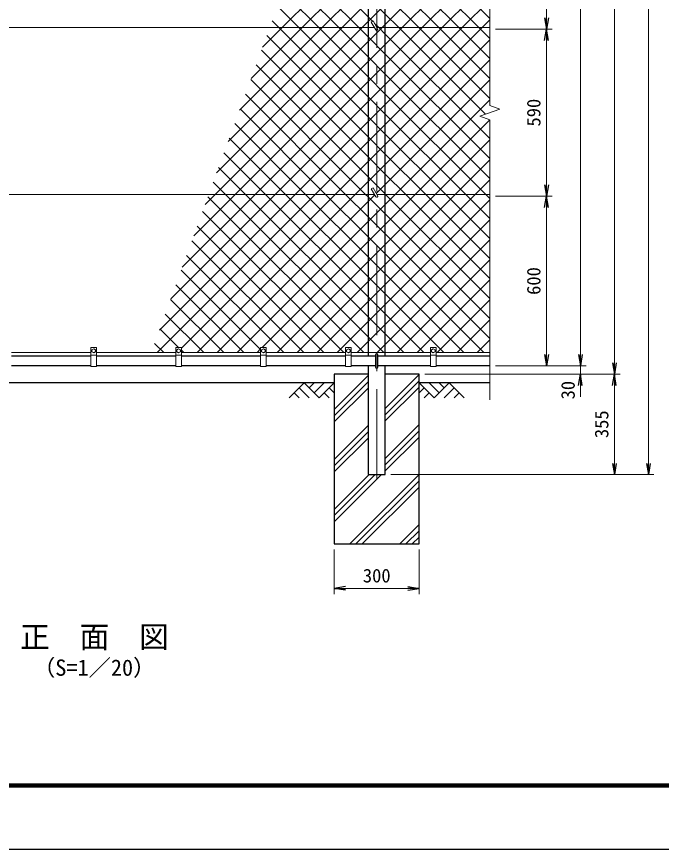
# Model space of a CAD drawing. Units: millimetres, scale not verified. Extents: x -4200 to 4200, y -2970 to 2970.
# Drawn here: x -2657 to -379, y -2970 to -25 of the extents above; entities that cross this region are included whole.
import ezdxf
from ezdxf.enums import TextEntityAlignment as Align

# ---------------------------------------------------------------- set-up
doc = ezdxf.new("R2010")
doc.units = ezdxf.units.MM
doc.header["$LTSCALE"] = 10
doc.linetypes.add('USER1', pattern=[50.8, 31.75, -6.35, 6.35, -6.35])
for name, color, linetype, lineweight in [('0-0_D-STR1', 1, 'Continuous', 25), ('0-1_D-STR3', 3, 'Continuous', 13), ('0-2_D-BMK', 2, 'USER1', 13), ('0-3_D-STR-DIM', 7, 'Continuous', 13), ('0-6_D-DCR-HCH', 7, 'Continuous', 13), ('0-7_D-STR4', 7, 'Continuous', 25), ('0-8_D-BGD', 7, 'Continuous', 25), ('0-9_D-TTL-TXT', 7, 'Continuous', 25), ('0-B_D-STR2', 7, 'Continuous', 13), ('0-C_D-TTL', 7, 'Continuous', 25)]:
    doc.layers.add(name, color=color, linetype=linetype, lineweight=lineweight)
doc.layers.add('0-4_0', color=7, linetype='Continuous')
doc.styles.add('ＭＳ ゴシック', font='')
doc.styles.get('ＭＳ ゴシック').set_extended_font_data('MS Gothic')

# ---------------------------------------------------------------- blocks, each defined once
blk = doc.blocks.new('_Open')
at = {"layer": '0-4_0'}
blk.add_line((-10, 1.667), (0, 0), dxfattribs=at)
blk.add_lwpolyline([(-10, -1.667), (0, 0), (-10, 0)], dxfattribs=at)

msp = doc.modelspace()

# ---------------------------------------------------------------- linework, layer by layer
at = {"layer": '0-0_D-STR1'}
for p, q in [((-1415.22, 1676), (-1415.22, -1226)), ((-1354.72, -1226), (-1354.72, 1676)), ((-2394.97, -1226), (-2674.97, -1226)), ((-2094.97, -1226), (-2374.97, -1226)), ((-1794.97, -1226), (-2074.97, -1226)), ((-1494.97, -1226), (-1774.97, -1226)), ((-1388.97, -1226), (-1474.97, -1226)), ((-1194.97, -1226), (-1380.97, -1226)), ((-984.97, -1226), (-1174.97, -1226)), ((-2394.97, -1260), (-2674.97, -1260)), ((-2094.97, -1260), (-2374.97, -1260)), ((-1794.97, -1260), (-2074.97, -1260)), ((-1494.97, -1260), (-1774.97, -1260)), ((-1388.97, -1260), (-1474.97, -1260)), ((-1194.97, -1260), (-1380.97, -1260)), ((-984.97, -1260), (-1174.97, -1260))]:
    msp.add_line(p, q, dxfattribs=at)
msp.add_lwpolyline([(-1415.22, -1260), (-1415.22, -1645), (-1354.72, -1645), (-1354.72, -1260)], dxfattribs=at)
at = {"layer": '0-1_D-STR3'}
for p, q in [((-1404.37, -44.41), (-1397.44, -40.41)), ((-1404.37, -44.41), (-1388.44, -72)), ((-1397.44, -40.41), (-1381.51, -68)), ((-1393.06, -64), (-3383.82, -64)), ((-984.97, -64), (-1383.82, -64)), ((-1404.37, -634.41), (-1397.44, -630.41)), ((-1404.37, -634.41), (-1388.44, -662)), ((-1397.44, -630.41), (-1381.51, -658)), ((-1393.06, -654), (-3383.82, -654)), ((-984.97, -654), (-1383.82, -654)), ((-2394.97, -1262), (-2394.97, -1197)), ((-2376.97, -1195), (-2392.97, -1195)), ((-2391.47, -1210.74), (-2391.47, -1203.26)), ((-2378.47, -1210.74), (-2378.47, -1203.26)), ((-2374.97, -1262), (-2374.97, -1197)), ((-2094.97, -1262), (-2094.97, -1197)), ((-2076.97, -1195), (-2092.97, -1195)), ((-2091.47, -1210.74), (-2091.47, -1203.26)), ((-2078.47, -1210.74), (-2078.47, -1203.26)), ((-2074.97, -1262), (-2074.97, -1197)), ((-1794.97, -1262), (-1794.97, -1197)), ((-1776.97, -1195), (-1792.97, -1195)), ((-1791.47, -1210.74), (-1791.47, -1203.26)), ((-1778.47, -1210.74), (-1778.47, -1203.26)), ((-1774.97, -1262), (-1774.97, -1197)), ((-1494.97, -1262), (-1494.97, -1197)), ((-1476.97, -1195), (-1492.97, -1195)), ((-1491.47, -1210.74), (-1491.47, -1203.26)), ((-1478.47, -1210.74), (-1478.47, -1203.26)), ((-1474.97, -1262), (-1474.97, -1197)), ((-1194.97, -1262), (-1194.97, -1197)), ((-1176.97, -1195), (-1192.97, -1195)), ((-1191.47, -1210.74), (-1191.47, -1203.26)), ((-1178.47, -1210.74), (-1178.47, -1203.26)), ((-1174.97, -1262), (-1174.97, -1197)), ((-2674.97, -1213), (-2394.97, -1213)), ((-2374.97, -1222), (-2394.97, -1222)), ((-2391.47, -1210.74), (-2384.97, -1214.5)), ((-2384.97, -1214.5), (-2378.47, -1210.74)), ((-2374.97, -1213), (-2094.97, -1213)), ((-2074.97, -1222), (-2094.97, -1222)), ((-2091.47, -1210.74), (-2084.97, -1214.5)), ((-2084.97, -1214.5), (-2078.47, -1210.74)), ((-2074.97, -1213), (-1794.97, -1213)), ((-1774.97, -1222), (-1794.97, -1222)), ((-1791.47, -1210.74), (-1784.97, -1214.5)), ((-1784.97, -1214.5), (-1778.47, -1210.74)), ((-1774.97, -1213), (-1494.97, -1213)), ((-1474.97, -1222), (-1494.97, -1222)), ((-1491.47, -1210.74), (-1484.97, -1214.5)), ((-1484.97, -1214.5), (-1478.47, -1210.74)), ((-1474.97, -1213), (-1194.97, -1213)), ((-1388.97, -1265), (-1388.97, -1221)), ((-1380.97, -1265), (-1380.97, -1221)), ((-1174.97, -1222), (-1194.97, -1222)), ((-1191.47, -1210.74), (-1184.97, -1214.5)), ((-1184.97, -1214.5), (-1178.47, -1210.74)), ((-1174.97, -1213), (-984.97, -1213)), ((-2374.97, -1262), (-2394.97, -1262)), ((-2074.97, -1262), (-2094.97, -1262)), ((-1774.97, -1262), (-1794.97, -1262)), ((-1474.97, -1262), (-1494.97, -1262)), ((-1174.97, -1262), (-1194.97, -1262))]:
    msp.add_line(p, q, dxfattribs=at)
for points in [[(-2391.47, -1203.26), (-2384.97, -1199.5), (-2378.47, -1203.26)], [(-2091.47, -1203.26), (-2084.97, -1199.5), (-2078.47, -1203.26)], [(-1791.47, -1203.26), (-1784.97, -1199.5), (-1778.47, -1203.26)], [(-1491.47, -1203.26), (-1484.97, -1199.5), (-1478.47, -1203.26)], [(-1191.47, -1203.26), (-1184.97, -1199.5), (-1178.47, -1203.26)]]:
    msp.add_lwpolyline(points, dxfattribs=at)
for centre in [(-2384.97, -1207), (-2084.97, -1207), (-1784.97, -1207), (-1484.97, -1207), (-1184.97, -1207)]:
    msp.add_circle(centre, 6.49, dxfattribs=at)
for centre, radius, start, end in [((-1384.97, -70), 4, 210, 30), ((-1384.97, -660), 4, 210, 30), ((-2392.97, -1197), 2, 90, 180), ((-2376.97, -1197), 2, 0, 90), ((-2092.97, -1197), 2, 90, 180), ((-2076.97, -1197), 2, 0, 90), ((-1792.97, -1197), 2, 90, 180), ((-1776.97, -1197), 2, 0, 90), ((-1492.97, -1197), 2, 90, 180), ((-1476.97, -1197), 2, 0, 90), ((-1192.97, -1197), 2, 90, 180), ((-1176.97, -1197), 2, 0, 90), ((-1384.97, -1221), 4, 0, 180), ((-1384.97, -1265), 4, 180, 0)]:
    msp.add_arc(centre, radius, start, end, dxfattribs=at)
at = {"layer": '0-2_D-BMK'}
msp.add_line((-1384.97, -1660), (-1384.97, 1750), dxfattribs=at)
at = {"layer": '0-3_D-STR-DIM'}
for p, q in [((-424.97, 1695), (-424.97, -1605)), ((-664.97, 1670), (-664.97, -1220)), ((-544.97, -1250), (-544.97, 1670)), ((-984.97, 789.35), (-984.97, -339.35)), ((-784.97, 480), (-784.97, -30)), ((-964.97, -70), (-764.97, -70)), ((-964.97, -70), (-764.97, -70)), ((-784.97, -110), (-784.97, -620)), ((-1020.21, -377.83), (-949.74, -352.17)), ((-949.74, -352.17), (-984.97, -339.35)), ((-984.97, -390.65), (-1020.21, -377.83)), ((-984.97, -390.65), (-984.97, -1380)), ((-964.97, -660), (-764.97, -660)), ((-964.97, -660), (-764.97, -660)), ((-784.97, -1220), (-784.97, -700)), ((-664.97, -1220), (-664.97, -1180)), ((-964.97, -1260), (-644.97, -1260)), ((-964.97, -1260), (-644.97, -1260)), ((-964.97, -1260), (-764.97, -1260)), ((-664.97, -1260), (-664.97, -1290)), ((-1214.97, -1290), (-644.97, -1290)), ((-1214.97, -1290), (-524.97, -1290)), ((-1214.97, -1290), (-524.97, -1290)), ((-664.97, -1330), (-664.97, -1370)), ((-544.97, -1330), (-544.97, -1605)), ((-1334.72, -1645), (-404.97, -1645)), ((-1334.72, -1645), (-524.97, -1645)), ((-1534.97, -1910), (-1534.97, -2067.32)), ((-1234.97, -1910), (-1234.97, -2067.32)), ((-1494.97, -2047.32), (-1274.97, -2047.32))]:
    msp.add_line(p, q, dxfattribs=at)
at = {"layer": '0-6_D-DCR-HCH'}
for p, q in [((-1534.97, -1414.33), (-1415.22, -1294.58)), ((-1354.72, -1410.86), (-1234.97, -1291.11)), ((-1641.4, -1320), (-1694.61, -1373.21)), ((-1641.4, -1320), (-1588.19, -1373.21)), ((-1623.66, -1337.74), (-1605.92, -1320)), ((-1605.92, -1355.47), (-1570.45, -1320)), ((-1588.19, -1373.21), (-1534.97, -1320)), ((-1534.97, -1436.43), (-1415.22, -1316.68)), ((-1354.72, -1432.96), (-1234.97, -1313.21)), ((-1181.76, -1373.21), (-1234.97, -1320)), ((-1164.03, -1355.47), (-1199.5, -1320)), ((-1128.55, -1320), (-1181.76, -1373.21)), ((-1146.2, -1337.83), (-1164.03, -1320)), ((-1128.55, -1320), (-1075.34, -1373.21)), ((-1659.14, -1337.74), (-1623.5, -1373.21)), ((-1552.71, -1337.74), (-1534.97, -1355.39)), ((-1534.97, -1458.53), (-1415.22, -1338.78)), ((-1354.72, -1455.05), (-1234.97, -1335.3)), ((-1217.24, -1337.74), (-1234.97, -1355.39)), ((-1110.81, -1337.74), (-1146.45, -1373.21)), ((-1676.87, -1355.47), (-1659.05, -1373.21)), ((-1570.45, -1355.47), (-1552.63, -1373.21)), ((-1199.5, -1355.47), (-1217.32, -1373.21)), ((-1093.08, -1355.47), (-1110.89, -1373.21)), ((-1534.97, -1591.11), (-1415.22, -1471.36)), ((-1354.72, -1587.64), (-1234.97, -1467.89)), ((-1534.97, -1613.21), (-1415.22, -1493.46)), ((-1354.72, -1609.73), (-1234.97, -1489.98)), ((-1534.97, -1635.3), (-1415.22, -1515.55)), ((-1354.72, -1631.83), (-1234.97, -1512.08)), ((-1534.97, -1812.08), (-1367.89, -1645)), ((-1534.97, -1789.98), (-1389.99, -1645)), ((-1534.97, -1767.89), (-1412.09, -1645)), ((-1480.31, -1890), (-1234.97, -1644.66)), ((-1458.21, -1890), (-1234.97, -1666.76)), ((-1436.12, -1890), (-1234.97, -1688.86)), ((-1303.53, -1890), (-1234.97, -1821.44)), ((-1281.44, -1890), (-1234.97, -1843.54)), ((-1259.34, -1890), (-1234.97, -1865.63))]:
    msp.add_line(p, q, dxfattribs=at)
at = {"layer": '0-7_D-STR4'}
msp.add_line((-1234.97, -1290), (-1354.72, -1290), dxfattribs=at)
msp.add_lwpolyline([(-1415.22, -1290), (-1534.97, -1290), (-1534.97, -1890), (-1234.97, -1890), (-1234.97, -1290)], dxfattribs=at)
at = {"layer": '0-8_D-BGD'}
for p, q in [((-1534.97, -1320), (-3234.97, -1320)), ((-984.97, -1320), (-1234.97, -1320))]:
    msp.add_line(p, q, dxfattribs=at)
at = {"layer": '0-B_D-STR2'}
for p, q in [((-984.97, -32.29), (-1354.72, 337.46)), ((-1023.97, -64), (-1354.72, 266.75)), ((-1719.17, -64), (-1415.22, 239.95)), ((-1294.91, -64), (-984.97, 245.93)), ((-1094.68, -64), (-1354.72, 196.04)), ((-1448.24, -64), (-1679.24, 167.01)), ((-1648.46, -64), (-1415.22, 169.24)), ((-1224.2, -64), (-984.97, 175.22)), ((-1165.39, -64), (-1354.72, 125.33)), ((-1518.95, -64), (-1698.11, 115.17)), ((-1577.75, -64), (-1415.22, 98.53)), ((-1153.49, -64), (-984.97, 104.51)), ((-1589.66, -64), (-1716.98, 63.32)), ((-1236.1, -64), (-1354.72, 54.62)), ((-1082.78, -64), (-984.97, 33.8)), ((-1660.37, -64), (-1735.85, 11.48)), ((-1507.04, -64), (-1415.22, 27.82)), ((-1415.22, -42.89), (-1354.72, 17.61)), ((-1731.08, -64), (-1754.72, -40.36)), ((-1436.33, -64), (-1415.22, -42.89)), ((-1950.45, -578.12), (-1436.33, -64)), ((-1909.98, -466.94), (-1507.04, -64)), ((-1869.52, -355.77), (-1577.75, -64)), ((-1829.05, -244.59), (-1648.46, -64)), ((-1788.59, -133.42), (-1719.17, -64)), ((-1415.22, -379.85), (-1731.08, -64)), ((-1415.22, -309.14), (-1660.37, -64)), ((-1415.22, -238.43), (-1589.66, -64)), ((-1415.22, -167.72), (-1518.95, -64)), ((-1415.22, -97.01), (-1448.24, -64)), ((-1354.72, -123.82), (-1294.91, -64)), ((-1354.72, -194.53), (-1224.2, -64)), ((-1354.72, -265.24), (-1153.49, -64)), ((-1354.72, -335.95), (-1082.78, -64)), ((-984.97, -315.13), (-1236.1, -64)), ((-984.97, -244.42), (-1165.39, -64)), ((-984.97, -173.71), (-1094.68, -64)), ((-984.97, -103), (-1023.97, -64)), ((-1415.22, -450.57), (-1773.59, -92.2)), ((-1354.72, -157.51), (-1415.22, -97.01)), ((-1415.22, -521.28), (-1792.46, -144.04)), ((-1415.22, -184.32), (-1354.72, -123.82)), ((-1354.72, -228.22), (-1415.22, -167.72)), ((-984.97, -527.26), (-1354.72, -157.51)), ((-1884.91, -654), (-1415.22, -184.32)), ((-1415.22, -591.99), (-1811.33, -195.89)), ((-1415.22, -255.03), (-1354.72, -194.53)), ((-984.97, -597.97), (-1354.72, -228.22)), ((-1423.92, -654), (-1830.19, -247.73)), ((-1814.2, -654), (-1415.22, -255.03)), ((-1354.72, -298.93), (-1415.22, -238.43)), ((-1415.22, -325.74), (-1354.72, -265.24)), ((-1494.63, -654), (-1849.06, -299.57)), ((-1354.72, -369.64), (-1415.22, -309.14)), ((-999.66, -654), (-1354.72, -298.93)), ((-1565.34, -654), (-1867.93, -351.41)), ((-1743.49, -654), (-1415.22, -325.74)), ((-1415.22, -396.45), (-1354.72, -335.95)), ((-1354.72, -440.35), (-1415.22, -379.85)), ((-1070.37, -654), (-1354.72, -369.64)), ((-1636.05, -654), (-1886.8, -403.25)), ((-1672.78, -654), (-1415.22, -396.45)), ((-1141.08, -654), (-1354.72, -440.35)), ((-1706.76, -654), (-1905.67, -455.09)), ((-1354.72, -511.07), (-1415.22, -450.57)), ((-1177.8, -654), (-984.97, -461.17)), ((-1777.48, -654), (-1924.54, -506.94)), ((-1354.72, -581.78), (-1415.22, -521.28)), ((-1211.79, -654), (-1354.72, -511.07)), ((-1848.19, -654), (-1943.41, -558.78)), ((-1107.09, -654), (-984.97, -531.88)), ((-1282.5, -654), (-1354.72, -581.78)), ((-1354.72, -652.49), (-1415.22, -591.99)), ((-1036.38, -654), (-984.97, -602.59)), ((-2152.77, -1133.99), (-1672.78, -654)), ((-2112.3, -1022.82), (-1743.49, -654)), ((-2071.84, -911.64), (-1814.2, -654)), ((-2031.37, -800.47), (-1884.91, -654)), ((-1430.61, -1213), (-1981.15, -662.46)), ((-1415.22, -1086.96), (-1848.19, -654)), ((-1415.22, -1016.25), (-1777.48, -654)), ((-1415.22, -945.54), (-1706.76, -654)), ((-1415.22, -874.83), (-1636.05, -654)), ((-1415.22, -804.12), (-1565.34, -654)), ((-1415.22, -733.41), (-1494.63, -654)), ((-1415.22, -662.7), (-1423.92, -654)), ((-1354.72, -723.2), (-1415.22, -662.7)), ((-1353.21, -654), (-1354.72, -652.49)), ((-1354.72, -830.92), (-1177.8, -654)), ((-1354.72, -901.63), (-1107.09, -654)), ((-1354.72, -972.34), (-1036.38, -654)), ((-984.97, -1022.24), (-1353.21, -654)), ((-984.97, -951.53), (-1282.5, -654)), ((-984.97, -880.82), (-1211.79, -654)), ((-984.97, -810.1), (-1141.08, -654)), ((-984.97, -739.39), (-1070.37, -654)), ((-984.97, -668.68), (-999.66, -654)), ((-1501.32, -1213), (-2000.01, -714.3)), ((-1354.72, -793.91), (-1415.22, -733.41)), ((-984.97, -1092.95), (-1354.72, -723.2)), ((-1572.03, -1213), (-2018.88, -766.15)), ((-984.97, -1163.66), (-1354.72, -793.91)), ((-1642.74, -1213), (-2037.75, -817.99)), ((-1354.72, -864.62), (-1415.22, -804.12)), ((-1415.22, -891.42), (-1354.72, -830.92)), ((-1713.45, -1213), (-2056.62, -869.83)), ((-1354.72, -935.33), (-1415.22, -874.83)), ((-1006.34, -1213), (-1354.72, -864.62)), ((-1736.8, -1213), (-1415.22, -891.42)), ((-1415.22, -962.13), (-1354.72, -901.63)), ((-1312.54, -1213), (-984.97, -885.44)), ((-1794.97, -1202.19), (-2075.49, -921.67)), ((-1077.05, -1213), (-1354.72, -935.33)), ((-1666.09, -1213), (-1415.22, -962.13)), ((-1354.72, -1006.04), (-1415.22, -945.54)), ((-1241.83, -1213), (-984.97, -956.15)), ((-1854.87, -1213), (-2094.36, -973.51)), ((-1415.22, -1032.84), (-1354.72, -972.34)), ((-1925.58, -1213), (-2113.23, -1025.35)), ((-1354.72, -1076.75), (-1415.22, -1016.25)), ((-1147.76, -1213), (-1354.72, -1006.04)), ((-1171.12, -1213), (-984.97, -1026.86)), ((-1595.38, -1213), (-1415.22, -1032.84)), ((-1996.29, -1213), (-2132.1, -1077.2)), ((-1354.72, -1147.46), (-1415.22, -1086.96)), ((-1218.48, -1213), (-1354.72, -1076.75)), ((-1100.41, -1213), (-984.97, -1097.57)), ((-2085, -1195), (-2150.97, -1129.04)), ((-1289.19, -1213), (-1354.72, -1147.46)), ((-1029.7, -1213), (-984.97, -1168.28)), ((-2137.71, -1213), (-2169.83, -1180.88)), ((-2067, -1213), (-2074.97, -1205.03)), ((-1807.51, -1213), (-1794.97, -1200.46))]:
    msp.add_line(p, q, dxfattribs=at)
for points in [[(-1990.91, -689.29), (-1955.62, -654), (-1415.22, -113.6), (-1365.62, -64), (-1354.72, -53.1), (-984.97, 316.65)], [(-1000.25, -370.56), (-1306.82, -64), (-1354.72, -16.09), (-1415.22, 44.41), (-1641.51, 270.69)], [(-1399.77, -41.76), (-1415.22, -26.3), (-1660.37, 218.85)], [(-2161.07, -1213), (-1602.07, -654), (-1415.22, -467.16), (-1354.72, -406.66), (-1012.07, -64), (-984.97, -36.91)], [(-984.97, -456.55), (-1354.72, -86.8), (-1377.53, -64), (-1392.42, -49.11)], [(-2074.97, -1197.62), (-1531.36, -654), (-1415.22, -537.87), (-1354.72, -477.37), (-984.97, -107.62)], [(-2019.65, -1213), (-1460.65, -654), (-1415.22, -608.58), (-1354.72, -548.08), (-984.97, -178.33)], [(-1386.06, -650.12), (-1354.72, -618.79), (-984.97, -249.04)], [(-1878.22, -1213), (-1415.22, -750), (-1354.72, -689.5), (-1319.22, -654), (-984.97, -319.75)], [(-1789.51, -1195), (-1415.22, -820.71), (-1354.72, -760.21), (-1248.51, -654), (-985.11, -390.6)], [(-1359.9, -1213), (-1415.22, -1157.67), (-1918.9, -654), (-1962.28, -610.62)], [(-1948.93, -1213), (-1415.22, -679.29), (-1391.91, -655.98)], [(-1524.67, -1213), (-1415.22, -1103.55), (-1354.72, -1043.05), (-984.97, -673.3)], [(-1453.96, -1213), (-1415.22, -1174.26), (-1354.72, -1113.76), (-984.97, -744.01)], [(-1383.25, -1213), (-1354.72, -1184.48), (-984.97, -814.73)]]:
    msp.add_lwpolyline(points, dxfattribs=at)
at = {"layer": '0-C_D-TTL', "color": 2}
msp.add_lwpolyline([(-4200, 2970), (4200, 2970), (4200, -2970), (-4200, -2970)], close=True, dxfattribs=at)
at = {"layer": '0-C_D-TTL'}
for points in [[(-3930, 2750), (3930, 2750), (3930, -2750), (-3930, -2750)], [(-3927.5, 2747.5), (3927.5, 2747.5), (3927.5, -2747.5), (-3927.5, -2747.5)], [(-3925, 2745), (3925, 2745), (3925, -2745), (-3925, -2745)], [(-3922.5, 2742.5), (3922.5, 2742.5), (3922.5, -2742.5), (-3922.5, -2742.5)], [(-3920, 2740), (3920, 2740), (3920, -2740), (-3920, -2740)]]:
    msp.add_lwpolyline(points, close=True, dxfattribs=at)

# ---------------------------------------------------------------- block references
at = {"layer": '0-3_D-STR-DIM', "xscale": 4, "yscale": 4}
for p, rotation in [((-784.97, -70), 270), ((-784.97, -70), 90), ((-784.97, -660), 270), ((-784.97, -660), 90), ((-784.97, -1260), 270), ((-664.97, -1260), 270), ((-664.97, -1260), 270), ((-544.97, -1290), 270), ((-664.97, -1290), 90), ((-544.97, -1290), 90), ((-544.97, -1645), 270), ((-424.97, -1645), 270), ((-1534.97, -2047.32), 180)]:
    msp.add_blockref('_Open', p, dxfattribs=dict(at, rotation=rotation))
msp.add_blockref('_Open', (-1234.97, -2047.32), dxfattribs=at)

# ---------------------------------------------------------------- texts
at = {"layer": '0-3_D-STR-DIM', "style": 'ＭＳ ゴシック'}
for s, p in [('590', (-791.72, -413.88)), ('600', (-791.72, -1009.25)), ('30', (-670.58, -1378.89)), ('355', (-551.72, -1515.73))]:
    msp.add_text(s, height=48.09, rotation=90, dxfattribs=at).set_placement(p, align=Align.BOTTOM_LEFT)
msp.add_text('300', height=48.09, dxfattribs=at).set_placement((-1433.85, -2040.57), align=Align.BOTTOM_LEFT)
at = {"layer": '0-9_D-TTL-TXT', "style": 'ＭＳ ゴシック'}
for s, height, p in [('正\u3000面\u3000図', 76.98, (-2644.87, -2280.39)), ('（S=1／20）', 57.7, (-2599.39, -2373.59))]:
    msp.add_text(s, height=height, dxfattribs=at).set_placement(p, align=Align.BOTTOM_LEFT)

doc.saveas('drawing.dxf')
